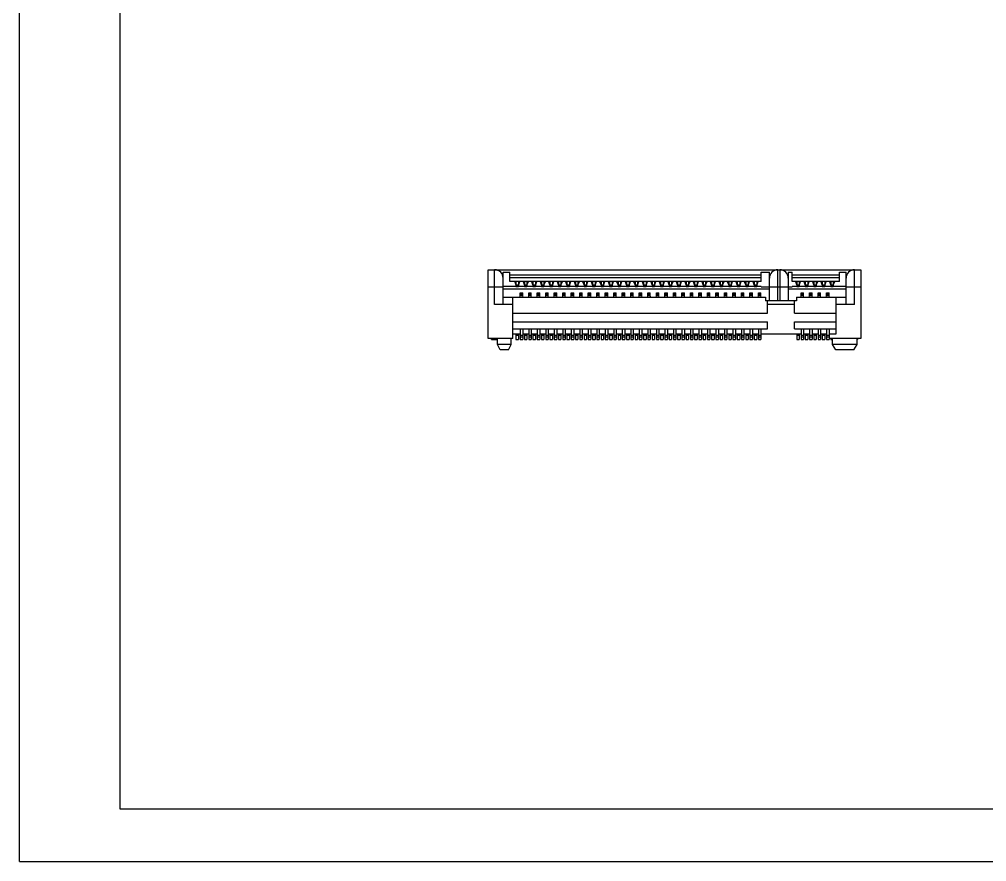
# Model space of a CAD drawing. Extents: x 0 to 420, y 0 to 297.
# Drawn here: x 0 to 170.5, y 0 to 148.5 of the extents above; entities that cross this region are included whole.
import ezdxf

# ---------------------------------------------------------------- set-up
doc = ezdxf.new("R2010")
doc.units = 0
doc.header["$LTSCALE"] = 23.1
doc.layers.get('0').update_dxf_attribs({"linetype": 'CONTINUOUS'})

msp = doc.modelspace()

# ---------------------------------------------------------------- linework, layer by layer
at = {"color": 7, "linetype": 'CONTINUOUS'}
for p, q in [((0, 0), (0, 297)), ((17.78, 9.23), (17.78, 287.08)), ((82.65, 92.21), (82.65, 104.36)), ((82.65, 104.36), (148.35, 104.36)), ((83.78, 98.21), (83.78, 104.36)), ((133.72, 98.9), (133.72, 104.36)), ((134.03, 104.36), (134.03, 98.9)), ((147.22, 98.21), (147.22, 104.36)), ((148.35, 104.36), (148.35, 92.21)), ((85.28, 98.21), (85.28, 103.91)), ((85.28, 103.91), (86.43, 103.91)), ((86.43, 102.26), (86.43, 103.91)), ((86.43, 103.43), (130.78, 103.43)), ((86.43, 102.98), (130.78, 102.98)), ((130.78, 103.91), (132.22, 103.91)), ((130.78, 102.26), (130.78, 103.91)), ((132.22, 98.9), (132.22, 103.91)), ((135.53, 103.91), (136.22, 103.91)), ((135.53, 103.91), (135.53, 98.9)), ((136.22, 102.26), (136.22, 103.91)), ((136.22, 103.43), (144.57, 103.43)), ((136.22, 102.98), (144.57, 102.98)), ((144.57, 103.91), (145.72, 103.91)), ((144.57, 102.26), (144.57, 103.91)), ((145.72, 98.21), (145.72, 103.91)), ((82.65, 101.36), (85.28, 101.36)), ((130.78, 101.39), (85.28, 101.39)), ((132.22, 100.94), (85.28, 100.94)), ((130.78, 102.26), (86.43, 102.26)), ((87.34, 102.22), (87.34, 102.26)), ((87.34, 102.22), (87.53, 101.68)), ((87.53, 102.26), (87.53, 101.42)), ((87.53, 101.69), (87.97, 101.69)), ((87.53, 101.42), (87.97, 101.42)), ((87.97, 102.26), (87.97, 101.42)), ((88.16, 102.22), (87.97, 101.68)), ((88.16, 102.22), (88.16, 102.26)), ((88.84, 102.22), (88.84, 102.26)), ((89.03, 101.68), (88.84, 102.22)), ((89.03, 102.26), (89.03, 101.42)), ((89.03, 101.69), (89.47, 101.69)), ((89.03, 101.42), (89.47, 101.42)), ((89.47, 102.26), (89.47, 101.42)), ((89.66, 102.22), (89.47, 101.68)), ((89.66, 102.22), (89.66, 102.26)), ((90.34, 102.22), (90.34, 102.26)), ((90.53, 101.68), (90.34, 102.22)), ((90.53, 102.26), (90.53, 101.42)), ((90.53, 101.69), (90.97, 101.69)), ((90.53, 101.42), (90.97, 101.42)), ((90.97, 102.26), (90.97, 101.42)), ((91.16, 102.22), (90.97, 101.68)), ((91.16, 102.22), (91.16, 102.26)), ((91.84, 102.22), (91.84, 102.26)), ((92.03, 101.68), (91.84, 102.22)), ((92.03, 102.26), (92.03, 101.42)), ((92.03, 101.69), (92.47, 101.69)), ((92.03, 101.42), (92.47, 101.42)), ((92.47, 102.26), (92.47, 101.42)), ((92.66, 102.22), (92.47, 101.68)), ((92.66, 102.22), (92.66, 102.26)), ((93.34, 102.22), (93.34, 102.26)), ((93.53, 101.68), (93.34, 102.22)), ((93.53, 102.26), (93.53, 101.42)), ((93.53, 101.69), (93.97, 101.69)), ((93.53, 101.42), (93.97, 101.42)), ((93.97, 102.26), (93.97, 101.42)), ((94.16, 102.22), (93.97, 101.68)), ((94.16, 102.22), (94.16, 102.26)), ((94.84, 102.22), (94.84, 102.26)), ((95.03, 101.68), (94.84, 102.22)), ((95.03, 102.26), (95.03, 101.42)), ((95.03, 101.69), (95.47, 101.69)), ((95.03, 101.42), (95.47, 101.42)), ((95.47, 102.26), (95.47, 101.42)), ((95.66, 102.22), (95.47, 101.68)), ((95.66, 102.22), (95.66, 102.26)), ((96.34, 102.22), (96.34, 102.26)), ((96.53, 101.68), (96.34, 102.22)), ((96.53, 102.26), (96.53, 101.42)), ((96.53, 101.69), (96.97, 101.69)), ((96.53, 101.42), (96.97, 101.42)), ((96.97, 102.26), (96.97, 101.42)), ((97.16, 102.22), (96.97, 101.68)), ((97.16, 102.22), (97.16, 102.26)), ((97.84, 102.22), (97.84, 102.26)), ((98.03, 101.68), (97.84, 102.22)), ((98.03, 102.26), (98.03, 101.42)), ((98.03, 101.69), (98.47, 101.69)), ((98.03, 101.42), (98.47, 101.42)), ((98.47, 102.26), (98.47, 101.42)), ((98.66, 102.22), (98.47, 101.68)), ((98.66, 102.22), (98.66, 102.26)), ((99.34, 102.22), (99.34, 102.26)), ((99.53, 101.68), (99.34, 102.22)), ((99.53, 102.26), (99.53, 101.42)), ((99.53, 101.69), (99.97, 101.69)), ((99.53, 101.42), (99.97, 101.42)), ((99.97, 102.26), (99.97, 101.42)), ((100.16, 102.22), (99.97, 101.68)), ((100.16, 102.22), (100.16, 102.26)), ((100.84, 102.22), (100.84, 102.26)), ((101.03, 101.68), (100.84, 102.22)), ((101.03, 102.26), (101.03, 101.42)), ((101.03, 101.69), (101.47, 101.69)), ((101.03, 101.42), (101.47, 101.42)), ((101.47, 102.26), (101.47, 101.42)), ((101.66, 102.22), (101.47, 101.68)), ((101.66, 102.22), (101.66, 102.26)), ((102.34, 102.22), (102.34, 102.26)), ((102.53, 101.68), (102.34, 102.22)), ((102.53, 102.26), (102.53, 101.42)), ((102.53, 101.69), (102.97, 101.69)), ((102.53, 101.42), (102.97, 101.42)), ((102.97, 102.26), (102.97, 101.42)), ((103.16, 102.22), (102.97, 101.68)), ((103.16, 102.22), (103.16, 102.26)), ((103.84, 102.22), (103.84, 102.26)), ((104.03, 101.68), (103.84, 102.22)), ((104.03, 102.26), (104.03, 101.42)), ((104.03, 101.69), (104.47, 101.69)), ((104.03, 101.42), (104.47, 101.42)), ((104.47, 102.26), (104.47, 101.42)), ((104.66, 102.22), (104.47, 101.68)), ((104.66, 102.22), (104.66, 102.26)), ((105.34, 102.22), (105.34, 102.26)), ((105.53, 101.68), (105.34, 102.22)), ((105.53, 102.26), (105.53, 101.42)), ((105.53, 101.69), (105.97, 101.69)), ((105.53, 101.42), (105.97, 101.42)), ((105.97, 102.26), (105.97, 101.42)), ((106.16, 102.22), (105.97, 101.68)), ((106.16, 102.22), (106.16, 102.26)), ((106.84, 102.22), (106.84, 102.26)), ((107.03, 101.68), (106.84, 102.22)), ((107.03, 102.26), (107.03, 101.42)), ((107.03, 101.69), (107.47, 101.69)), ((107.03, 101.42), (107.47, 101.42)), ((107.47, 102.26), (107.47, 101.42)), ((107.66, 102.22), (107.47, 101.68)), ((107.66, 102.22), (107.66, 102.26)), ((108.34, 102.22), (108.34, 102.26)), ((108.53, 101.68), (108.34, 102.22)), ((108.53, 102.26), (108.53, 101.42)), ((108.53, 101.69), (108.97, 101.69)), ((108.53, 101.42), (108.97, 101.42)), ((108.97, 102.26), (108.97, 101.42)), ((109.16, 102.22), (108.97, 101.68)), ((109.16, 102.22), (109.16, 102.26)), ((109.84, 102.22), (109.84, 102.26)), ((110.03, 101.68), (109.84, 102.22)), ((110.03, 102.26), (110.03, 101.42)), ((110.03, 101.69), (110.47, 101.69)), ((110.03, 101.42), (110.47, 101.42)), ((110.47, 102.26), (110.47, 101.42)), ((110.66, 102.22), (110.47, 101.68)), ((110.66, 102.22), (110.66, 102.26)), ((111.34, 102.22), (111.34, 102.26)), ((111.53, 101.68), (111.34, 102.22)), ((111.53, 102.26), (111.53, 101.42)), ((111.53, 101.69), (111.97, 101.69)), ((111.53, 101.42), (111.97, 101.42)), ((111.97, 102.26), (111.97, 101.42)), ((112.16, 102.22), (111.97, 101.68)), ((112.16, 102.22), (112.16, 102.26)), ((112.84, 102.22), (112.84, 102.26)), ((113.03, 101.68), (112.84, 102.22)), ((113.03, 102.26), (113.03, 101.42)), ((113.03, 101.69), (113.47, 101.69)), ((113.03, 101.42), (113.47, 101.42)), ((113.47, 102.26), (113.47, 101.42)), ((113.66, 102.22), (113.47, 101.68)), ((113.66, 102.22), (113.66, 102.26)), ((114.34, 102.22), (114.34, 102.26)), ((114.53, 101.68), (114.34, 102.22)), ((114.53, 102.26), (114.53, 101.42)), ((114.53, 101.69), (114.97, 101.69)), ((114.53, 101.42), (114.97, 101.42)), ((114.97, 102.26), (114.97, 101.42)), ((115.16, 102.22), (114.97, 101.68)), ((115.16, 102.22), (115.16, 102.26)), ((115.84, 102.22), (115.84, 102.26)), ((116.03, 101.68), (115.84, 102.22)), ((116.03, 102.26), (116.03, 101.42)), ((116.03, 101.69), (116.47, 101.69)), ((116.03, 101.42), (116.47, 101.42)), ((116.47, 102.26), (116.47, 101.42)), ((116.66, 102.22), (116.47, 101.68)), ((116.66, 102.22), (116.66, 102.26)), ((117.34, 102.22), (117.34, 102.26)), ((117.53, 101.68), (117.34, 102.22)), ((117.53, 102.26), (117.53, 101.42)), ((117.53, 101.69), (117.97, 101.69)), ((117.53, 101.42), (117.97, 101.42)), ((117.97, 102.26), (117.97, 101.42)), ((118.16, 102.22), (117.97, 101.68)), ((118.16, 102.22), (118.16, 102.26)), ((118.84, 102.22), (118.84, 102.26)), ((119.03, 101.68), (118.84, 102.22)), ((119.03, 102.26), (119.03, 101.42)), ((119.03, 101.69), (119.47, 101.69)), ((119.03, 101.42), (119.47, 101.42)), ((119.47, 102.26), (119.47, 101.42)), ((119.66, 102.22), (119.47, 101.68)), ((119.66, 102.22), (119.66, 102.26)), ((120.34, 102.22), (120.34, 102.26)), ((120.53, 101.68), (120.34, 102.22)), ((120.53, 102.26), (120.53, 101.42)), ((120.53, 101.69), (120.97, 101.69)), ((120.53, 101.42), (120.97, 101.42)), ((120.97, 102.26), (120.97, 101.42)), ((121.16, 102.22), (120.97, 101.68)), ((121.16, 102.22), (121.16, 102.26)), ((121.84, 102.22), (121.84, 102.26)), ((122.03, 101.68), (121.84, 102.22)), ((122.03, 102.26), (122.03, 101.42)), ((122.03, 101.69), (122.47, 101.69)), ((122.03, 101.42), (122.47, 101.42)), ((122.47, 102.26), (122.47, 101.42)), ((122.66, 102.22), (122.47, 101.68)), ((122.66, 102.22), (122.66, 102.26)), ((123.34, 102.22), (123.34, 102.26)), ((123.53, 101.68), (123.34, 102.22)), ((123.53, 102.26), (123.53, 101.42)), ((123.53, 101.69), (123.97, 101.69)), ((123.53, 101.42), (123.97, 101.42)), ((123.97, 102.26), (123.97, 101.42)), ((124.16, 102.22), (123.97, 101.68)), ((124.16, 102.22), (124.16, 102.26)), ((124.84, 102.22), (124.84, 102.26)), ((125.03, 101.68), (124.84, 102.22)), ((125.03, 102.26), (125.03, 101.42)), ((125.03, 101.69), (125.47, 101.69)), ((125.03, 101.42), (125.47, 101.42)), ((125.47, 102.26), (125.47, 101.42)), ((125.66, 102.22), (125.47, 101.68)), ((125.66, 102.22), (125.66, 102.26)), ((126.34, 102.22), (126.34, 102.26)), ((126.53, 101.68), (126.34, 102.22)), ((126.53, 102.26), (126.53, 101.42)), ((126.53, 101.69), (126.97, 101.69)), ((126.53, 101.42), (126.97, 101.42)), ((126.97, 102.26), (126.97, 101.42)), ((127.16, 102.22), (126.97, 101.68)), ((127.16, 102.22), (127.16, 102.26)), ((127.84, 102.22), (127.84, 102.26)), ((128.03, 101.68), (127.84, 102.22)), ((128.03, 102.26), (128.03, 101.42)), ((128.03, 101.69), (128.47, 101.69)), ((128.03, 101.42), (128.47, 101.42)), ((128.47, 102.26), (128.47, 101.42)), ((128.66, 102.22), (128.47, 101.68)), ((128.66, 102.22), (128.66, 102.26)), ((129.34, 102.22), (129.34, 102.26)), ((129.53, 101.68), (129.34, 102.22)), ((129.53, 102.26), (129.53, 101.42)), ((129.53, 101.69), (129.97, 101.69)), ((129.53, 101.42), (129.97, 101.42)), ((129.97, 102.26), (129.97, 101.42)), ((130.16, 102.22), (129.97, 101.68)), ((130.16, 102.22), (130.16, 102.26)), ((130.78, 101.39), (130.78, 101.36)), ((130.78, 101.36), (136.22, 101.36)), ((145.72, 100.94), (135.53, 100.94)), ((144.57, 102.26), (136.22, 102.26)), ((145.72, 101.39), (136.22, 101.39)), ((136.22, 101.39), (136.22, 101.36)), ((136.84, 102.22), (136.84, 102.26)), ((137.03, 101.68), (136.84, 102.22)), ((137.03, 102.26), (137.03, 101.42)), ((137.03, 101.69), (137.47, 101.69)), ((137.03, 101.42), (137.47, 101.42)), ((137.47, 102.26), (137.47, 101.42)), ((137.66, 102.22), (137.47, 101.68)), ((137.66, 102.22), (137.66, 102.26)), ((138.34, 102.22), (138.34, 102.26)), ((138.53, 101.68), (138.34, 102.22)), ((138.53, 102.26), (138.53, 101.42)), ((138.53, 101.69), (138.97, 101.69)), ((138.53, 101.42), (138.97, 101.42)), ((138.97, 102.26), (138.97, 101.42)), ((139.16, 102.22), (138.97, 101.68)), ((139.16, 102.22), (139.16, 102.26)), ((139.84, 102.22), (139.84, 102.26)), ((140.03, 101.68), (139.84, 102.22)), ((140.03, 102.26), (140.03, 101.42)), ((140.03, 101.69), (140.47, 101.69)), ((140.03, 101.42), (140.47, 101.42)), ((140.47, 102.26), (140.47, 101.42)), ((140.66, 102.22), (140.47, 101.68)), ((140.66, 102.22), (140.66, 102.26)), ((141.34, 102.22), (141.34, 102.26)), ((141.53, 101.68), (141.34, 102.22)), ((141.53, 102.26), (141.53, 101.42)), ((141.53, 101.69), (141.97, 101.69)), ((141.53, 101.42), (141.97, 101.42)), ((141.97, 102.26), (141.97, 101.42)), ((142.16, 102.22), (141.97, 101.68)), ((142.16, 102.22), (142.16, 102.26)), ((142.84, 102.22), (142.84, 102.26)), ((143.03, 101.68), (142.84, 102.22)), ((143.03, 102.26), (143.03, 101.42)), ((143.03, 101.69), (143.47, 101.69)), ((143.03, 101.42), (143.47, 101.42)), ((143.47, 102.26), (143.47, 101.42)), ((143.66, 102.22), (143.47, 101.68)), ((143.66, 102.22), (143.66, 102.26)), ((145.72, 101.36), (148.35, 101.36)), ((85.28, 99.5), (131.53, 99.5)), ((87, 92.21), (87, 99.5)), ((88.22, 99.5), (88.28, 99.74)), ((88.28, 99.74), (88.28, 100.31)), ((88.28, 100.31), (88.72, 100.31)), ((88.28, 100.06), (88.72, 100.06)), ((88.28, 99.81), (88.72, 99.81)), ((88.72, 99.74), (88.72, 100.31)), ((88.78, 99.5), (88.72, 99.74)), ((89.72, 99.5), (89.78, 99.74)), ((89.78, 99.74), (89.78, 100.31)), ((89.78, 100.31), (90.22, 100.31)), ((89.78, 100.06), (90.22, 100.06)), ((89.78, 99.81), (90.22, 99.81)), ((90.22, 99.74), (90.22, 100.31)), ((90.28, 99.5), (90.22, 99.74)), ((91.22, 99.5), (91.28, 99.74)), ((91.28, 99.74), (91.28, 100.31)), ((91.28, 100.31), (91.72, 100.31)), ((91.28, 100.06), (91.72, 100.06)), ((91.28, 99.81), (91.72, 99.81)), ((91.72, 99.74), (91.72, 100.31)), ((91.78, 99.5), (91.72, 99.74)), ((92.72, 99.5), (92.78, 99.74)), ((92.78, 99.74), (92.78, 100.31)), ((92.78, 100.31), (93.22, 100.31)), ((92.78, 100.06), (93.22, 100.06)), ((92.78, 99.81), (93.22, 99.81)), ((93.22, 99.74), (93.22, 100.31)), ((93.28, 99.5), (93.22, 99.74)), ((94.22, 99.5), (94.28, 99.74)), ((94.28, 99.74), (94.28, 100.31)), ((94.28, 100.31), (94.72, 100.31)), ((94.28, 100.06), (94.72, 100.06)), ((94.28, 99.81), (94.72, 99.81)), ((94.72, 99.74), (94.72, 100.31)), ((94.78, 99.5), (94.72, 99.74)), ((95.72, 99.5), (95.78, 99.74)), ((95.78, 99.74), (95.78, 100.31)), ((95.78, 100.31), (96.22, 100.31)), ((95.78, 100.06), (96.22, 100.06)), ((95.78, 99.81), (96.22, 99.81)), ((96.22, 99.74), (96.22, 100.31)), ((96.28, 99.5), (96.22, 99.74)), ((97.22, 99.5), (97.28, 99.74)), ((97.28, 99.74), (97.28, 100.31)), ((97.28, 100.31), (97.72, 100.31)), ((97.28, 100.06), (97.72, 100.06)), ((97.28, 99.81), (97.72, 99.81)), ((97.72, 99.74), (97.72, 100.31)), ((97.78, 99.5), (97.72, 99.74)), ((98.72, 99.5), (98.78, 99.74)), ((98.78, 99.74), (98.78, 100.31)), ((98.78, 100.31), (99.22, 100.31)), ((98.78, 100.06), (99.22, 100.06)), ((98.78, 99.81), (99.22, 99.81)), ((99.22, 99.74), (99.22, 100.31)), ((99.28, 99.5), (99.22, 99.74)), ((100.22, 99.5), (100.28, 99.74)), ((100.28, 99.74), (100.28, 100.31)), ((100.28, 100.31), (100.72, 100.31)), ((100.28, 100.06), (100.72, 100.06)), ((100.28, 99.81), (100.72, 99.81)), ((100.72, 99.74), (100.72, 100.31)), ((100.78, 99.5), (100.72, 99.74)), ((101.72, 99.5), (101.78, 99.74)), ((101.78, 99.74), (101.78, 100.31)), ((101.78, 100.31), (102.22, 100.31)), ((101.78, 100.06), (102.22, 100.06)), ((101.78, 99.81), (102.22, 99.81)), ((102.22, 99.74), (102.22, 100.31)), ((102.28, 99.5), (102.22, 99.74)), ((103.22, 99.5), (103.28, 99.74)), ((103.28, 99.74), (103.28, 100.31)), ((103.28, 100.31), (103.72, 100.31)), ((103.28, 100.06), (103.72, 100.06)), ((103.28, 99.81), (103.72, 99.81)), ((103.72, 99.74), (103.72, 100.31)), ((103.78, 99.5), (103.72, 99.74)), ((104.72, 99.5), (104.78, 99.74)), ((104.78, 99.74), (104.78, 100.31)), ((104.78, 100.31), (105.22, 100.31)), ((104.78, 100.06), (105.22, 100.06)), ((104.78, 99.81), (105.22, 99.81)), ((105.22, 99.74), (105.22, 100.31)), ((105.28, 99.5), (105.22, 99.74)), ((106.22, 99.5), (106.28, 99.74)), ((106.28, 99.74), (106.28, 100.31)), ((106.28, 100.31), (106.72, 100.31)), ((106.28, 100.06), (106.72, 100.06)), ((106.28, 99.81), (106.72, 99.81)), ((106.72, 99.74), (106.72, 100.31)), ((106.78, 99.5), (106.72, 99.74)), ((107.72, 99.5), (107.78, 99.74)), ((107.78, 99.74), (107.78, 100.31)), ((107.78, 100.31), (108.22, 100.31)), ((107.78, 100.06), (108.22, 100.06)), ((107.78, 99.81), (108.22, 99.81)), ((108.22, 99.74), (108.22, 100.31)), ((108.28, 99.5), (108.22, 99.74)), ((109.22, 99.5), (109.28, 99.74)), ((109.28, 99.74), (109.28, 100.31)), ((109.28, 100.31), (109.72, 100.31)), ((109.28, 100.06), (109.72, 100.06)), ((109.28, 99.81), (109.72, 99.81)), ((109.72, 99.74), (109.72, 100.31)), ((109.78, 99.5), (109.72, 99.74)), ((110.72, 99.5), (110.78, 99.74)), ((110.78, 99.74), (110.78, 100.31)), ((110.78, 100.31), (111.22, 100.31)), ((110.78, 100.06), (111.22, 100.06)), ((110.78, 99.81), (111.22, 99.81)), ((111.22, 99.74), (111.22, 100.31)), ((111.28, 99.5), (111.22, 99.74)), ((112.22, 99.5), (112.28, 99.74)), ((112.28, 99.74), (112.28, 100.31)), ((112.28, 100.31), (112.72, 100.31)), ((112.28, 100.06), (112.72, 100.06)), ((112.28, 99.81), (112.72, 99.81)), ((112.72, 99.74), (112.72, 100.31)), ((112.78, 99.5), (112.72, 99.74)), ((113.72, 99.5), (113.78, 99.74)), ((113.78, 99.74), (113.78, 100.31)), ((113.78, 100.31), (114.22, 100.31)), ((113.78, 100.06), (114.22, 100.06)), ((113.78, 99.81), (114.22, 99.81)), ((114.22, 99.74), (114.22, 100.31)), ((114.28, 99.5), (114.22, 99.74)), ((115.22, 99.5), (115.28, 99.74)), ((115.28, 99.74), (115.28, 100.31)), ((115.28, 100.31), (115.72, 100.31)), ((115.28, 100.06), (115.72, 100.06)), ((115.28, 99.81), (115.72, 99.81)), ((115.72, 99.74), (115.72, 100.31)), ((115.78, 99.5), (115.72, 99.74)), ((116.72, 99.5), (116.78, 99.74)), ((116.78, 99.74), (116.78, 100.31)), ((116.78, 100.31), (117.22, 100.31)), ((116.78, 100.06), (117.22, 100.06)), ((116.78, 99.81), (117.22, 99.81)), ((117.22, 99.74), (117.22, 100.31)), ((117.28, 99.5), (117.22, 99.74)), ((118.22, 99.5), (118.28, 99.74)), ((118.28, 99.74), (118.28, 100.31)), ((118.28, 100.31), (118.72, 100.31)), ((118.28, 100.06), (118.72, 100.06)), ((118.28, 99.81), (118.72, 99.81)), ((118.72, 99.74), (118.72, 100.31)), ((118.78, 99.5), (118.72, 99.74)), ((119.72, 99.5), (119.78, 99.74)), ((119.78, 99.74), (119.78, 100.31)), ((119.78, 100.31), (120.22, 100.31)), ((119.78, 100.06), (120.22, 100.06)), ((119.78, 99.81), (120.22, 99.81)), ((120.22, 99.74), (120.22, 100.31)), ((120.28, 99.5), (120.22, 99.74)), ((121.22, 99.5), (121.28, 99.74)), ((121.28, 100.31), (121.72, 100.31)), ((121.28, 99.74), (121.28, 100.31)), ((121.28, 100.06), (121.72, 100.06)), ((121.28, 99.81), (121.72, 99.81)), ((121.72, 99.74), (121.72, 100.31)), ((121.78, 99.5), (121.72, 99.74)), ((122.72, 99.5), (122.78, 99.74)), ((122.78, 100.31), (123.22, 100.31)), ((122.78, 99.74), (122.78, 100.31)), ((122.78, 100.06), (123.22, 100.06)), ((122.78, 99.81), (123.22, 99.81)), ((123.22, 99.74), (123.22, 100.31)), ((123.28, 99.5), (123.22, 99.74)), ((124.22, 99.5), (124.28, 99.74)), ((124.28, 100.31), (124.72, 100.31)), ((124.28, 99.74), (124.28, 100.31)), ((124.28, 100.06), (124.72, 100.06)), ((124.28, 99.81), (124.72, 99.81)), ((124.72, 99.74), (124.72, 100.31)), ((124.78, 99.5), (124.72, 99.74)), ((125.72, 99.5), (125.78, 99.74)), ((125.78, 100.31), (126.22, 100.31)), ((125.78, 99.74), (125.78, 100.31)), ((125.78, 100.06), (126.22, 100.06)), ((125.78, 99.81), (126.22, 99.81)), ((126.22, 99.74), (126.22, 100.31)), ((126.28, 99.5), (126.22, 99.74)), ((127.22, 99.5), (127.28, 99.74)), ((127.28, 100.31), (127.72, 100.31)), ((127.28, 99.74), (127.28, 100.31)), ((127.28, 100.06), (127.72, 100.06)), ((127.28, 99.81), (127.72, 99.81)), ((127.72, 99.74), (127.72, 100.31)), ((127.78, 99.5), (127.72, 99.74)), ((128.72, 99.5), (128.78, 99.74)), ((128.78, 100.31), (129.22, 100.31)), ((128.78, 99.74), (128.78, 100.31)), ((128.78, 100.06), (129.22, 100.06)), ((128.78, 99.81), (129.22, 99.81)), ((129.22, 99.74), (129.22, 100.31)), ((129.28, 99.5), (129.22, 99.74)), ((130.22, 99.5), (130.28, 99.74)), ((130.28, 100.31), (130.72, 100.31)), ((130.28, 99.74), (130.28, 100.31)), ((130.28, 100.06), (130.72, 100.06)), ((130.28, 99.81), (130.72, 99.81)), ((130.72, 99.74), (130.72, 100.31)), ((130.78, 99.5), (130.72, 99.74)), ((131.53, 99.5), (131.53, 98.9)), ((136.97, 98.9), (131.53, 98.9)), ((131.87, 96.71), (131.87, 98.9)), ((136.63, 96.71), (136.63, 98.9)), ((136.97, 99.5), (145.72, 99.5)), ((136.97, 99.5), (136.97, 98.9)), ((137.72, 99.5), (137.78, 99.74)), ((137.78, 100.31), (138.22, 100.31)), ((137.78, 99.74), (137.78, 100.31)), ((137.78, 100.06), (138.22, 100.06)), ((137.78, 99.81), (138.22, 99.81)), ((138.22, 99.74), (138.22, 100.31)), ((138.28, 99.5), (138.22, 99.74)), ((139.22, 99.5), (139.28, 99.74)), ((139.28, 100.31), (139.72, 100.31)), ((139.28, 99.74), (139.28, 100.31)), ((139.28, 100.06), (139.72, 100.06)), ((139.28, 99.81), (139.72, 99.81)), ((139.72, 99.74), (139.72, 100.31)), ((139.78, 99.5), (139.72, 99.74)), ((140.72, 99.5), (140.78, 99.74)), ((140.78, 100.31), (141.22, 100.31)), ((140.78, 99.74), (140.78, 100.31)), ((140.78, 100.06), (141.22, 100.06)), ((140.78, 99.81), (141.22, 99.81)), ((141.22, 99.74), (141.22, 100.31)), ((141.28, 99.5), (141.22, 99.74)), ((142.22, 99.5), (142.28, 99.74)), ((142.28, 100.31), (142.72, 100.31)), ((142.28, 99.74), (142.28, 100.31)), ((142.28, 100.06), (142.72, 100.06)), ((142.28, 99.81), (142.72, 99.81)), ((142.72, 99.74), (142.72, 100.31)), ((142.78, 99.5), (142.72, 99.74)), ((144, 93.05), (144, 99.5)), ((87, 98.21), (83.78, 98.21)), ((131.87, 98.3), (136.63, 98.3)), ((147.22, 98.21), (144, 98.21)), ((87, 96.71), (131.87, 96.71)), ((136.63, 96.71), (144, 96.71)), ((87, 95.15), (131.87, 95.15)), ((87, 93.95), (131.87, 93.95)), ((88.28, 93.95), (88.28, 92.06)), ((88.72, 93.95), (88.72, 92.06)), ((89.78, 93.95), (89.78, 92.06)), ((90.22, 93.95), (90.22, 92.06)), ((91.28, 93.95), (91.28, 92.06)), ((91.72, 93.95), (91.72, 92.06)), ((92.78, 93.95), (92.78, 92.06)), ((93.22, 93.95), (93.22, 92.06)), ((94.28, 93.95), (94.28, 92.06)), ((94.72, 93.95), (94.72, 92.06)), ((95.78, 93.95), (95.78, 92.06)), ((96.22, 93.95), (96.22, 92.06)), ((97.28, 93.95), (97.28, 92.06)), ((97.72, 93.95), (97.72, 92.06)), ((98.78, 93.95), (98.78, 92.06)), ((99.22, 93.95), (99.22, 92.06)), ((100.28, 93.95), (100.28, 92.06)), ((100.72, 93.95), (100.72, 92.06)), ((101.78, 93.95), (101.78, 92.06)), ((102.22, 93.95), (102.22, 92.06)), ((103.28, 93.95), (103.28, 92.06)), ((103.72, 93.95), (103.72, 92.06)), ((104.78, 93.95), (104.78, 92.06)), ((105.22, 93.95), (105.22, 92.06)), ((106.28, 93.95), (106.28, 92.06)), ((106.72, 93.95), (106.72, 92.06)), ((107.78, 93.95), (107.78, 92.06)), ((108.22, 93.95), (108.22, 92.06)), ((109.28, 93.95), (109.28, 92.06)), ((109.72, 93.95), (109.72, 92.06)), ((110.78, 93.95), (110.78, 92.06)), ((111.22, 93.95), (111.22, 92.06)), ((112.28, 93.95), (112.28, 92.06)), ((112.72, 93.95), (112.72, 92.06)), ((113.78, 93.95), (113.78, 92.06)), ((114.22, 93.95), (114.22, 92.06)), ((115.28, 93.95), (115.28, 92.06)), ((115.72, 93.95), (115.72, 92.06)), ((116.78, 93.95), (116.78, 92.06)), ((117.22, 93.95), (117.22, 92.06)), ((118.28, 93.95), (118.28, 92.06)), ((118.72, 93.95), (118.72, 92.06)), ((119.78, 93.95), (119.78, 92.06)), ((120.22, 93.95), (120.22, 92.06)), ((121.28, 93.95), (121.28, 92.06)), ((121.72, 93.95), (121.72, 92.06)), ((122.78, 93.95), (122.78, 92.06)), ((123.22, 93.95), (123.22, 92.06)), ((124.28, 93.95), (124.28, 92.06)), ((124.72, 93.95), (124.72, 92.06)), ((125.78, 93.95), (125.78, 92.06)), ((126.22, 93.95), (126.22, 92.06)), ((127.28, 93.95), (127.28, 92.06)), ((127.72, 93.95), (127.72, 92.06)), ((128.78, 93.95), (128.78, 92.06)), ((129.22, 93.95), (129.22, 92.06)), ((130.28, 93.95), (130.28, 92.06)), ((130.72, 93.95), (130.72, 92.06)), ((131.87, 93.95), (131.87, 95.15)), ((136.63, 95.15), (144, 95.15)), ((136.63, 93.95), (136.63, 95.15)), ((136.63, 93.95), (144, 93.95)), ((137.78, 93.95), (137.78, 92.06)), ((138.22, 93.95), (138.22, 92.06)), ((139.28, 93.95), (139.28, 92.06)), ((139.72, 93.95), (139.72, 92.06)), ((140.78, 93.95), (140.78, 92.06)), ((141.22, 93.95), (141.22, 92.06)), ((142.28, 93.95), (142.28, 92.06)), ((142.72, 93.95), (142.72, 92.06)), ((87, 92.21), (82.65, 92.21)), ((83.25, 92.06), (83.25, 92.21)), ((83.55, 92.06), (83.55, 92.21)), ((84.15, 92.06), (84.15, 92.21)), ((84.3, 91.16), (84.3, 92.21)), ((86.7, 91.16), (86.7, 92.21)), ((87, 93.05), (88.28, 93.05)), ((87.53, 93.05), (87.53, 92.06)), ((87.53, 92.81), (87.97, 92.81)), ((87.97, 93.05), (87.97, 92.06)), ((88.28, 92.81), (88.72, 92.81)), ((88.28, 92.51), (88.72, 92.51)), ((88.72, 93.05), (89.78, 93.05)), ((89.03, 93.05), (89.03, 92.06)), ((89.03, 92.81), (89.47, 92.81)), ((89.47, 93.05), (89.47, 92.06)), ((89.78, 92.81), (90.22, 92.81)), ((89.78, 92.51), (90.22, 92.51)), ((90.22, 93.05), (91.28, 93.05)), ((90.53, 93.05), (90.53, 92.06)), ((90.53, 92.81), (90.97, 92.81)), ((90.97, 93.05), (90.97, 92.06)), ((91.28, 92.81), (91.72, 92.81)), ((91.28, 92.51), (91.72, 92.51)), ((91.72, 93.05), (92.78, 93.05)), ((92.03, 93.05), (92.03, 92.06)), ((92.03, 92.81), (92.47, 92.81)), ((92.47, 93.05), (92.47, 92.06)), ((92.78, 92.81), (93.22, 92.81)), ((92.78, 92.51), (93.22, 92.51)), ((93.22, 93.05), (94.28, 93.05)), ((93.53, 93.05), (93.53, 92.06)), ((93.53, 92.81), (93.97, 92.81)), ((93.97, 93.05), (93.97, 92.06)), ((94.28, 92.81), (94.72, 92.81)), ((94.28, 92.51), (94.72, 92.51)), ((94.72, 93.05), (95.78, 93.05)), ((95.03, 93.05), (95.03, 92.06)), ((95.03, 92.81), (95.47, 92.81)), ((95.47, 93.05), (95.47, 92.06)), ((95.78, 92.81), (96.22, 92.81)), ((95.78, 92.51), (96.22, 92.51)), ((96.22, 93.05), (97.28, 93.05)), ((96.53, 93.05), (96.53, 92.06)), ((96.53, 92.81), (96.97, 92.81)), ((96.97, 93.05), (96.97, 92.06)), ((97.28, 92.81), (97.72, 92.81)), ((97.28, 92.51), (97.72, 92.51)), ((97.72, 93.05), (98.78, 93.05)), ((98.03, 93.05), (98.03, 92.06)), ((98.03, 92.81), (98.47, 92.81)), ((98.47, 93.05), (98.47, 92.06)), ((98.78, 92.81), (99.22, 92.81)), ((98.78, 92.51), (99.22, 92.51)), ((99.22, 93.05), (100.28, 93.05)), ((99.53, 93.05), (99.53, 92.06)), ((99.53, 92.81), (99.97, 92.81)), ((99.97, 93.05), (99.97, 92.06)), ((100.28, 92.81), (100.72, 92.81)), ((100.28, 92.51), (100.72, 92.51)), ((100.72, 93.05), (101.78, 93.05)), ((101.03, 93.05), (101.03, 92.06)), ((101.03, 92.81), (101.47, 92.81)), ((101.47, 93.05), (101.47, 92.06)), ((101.78, 92.81), (102.22, 92.81)), ((101.78, 92.51), (102.22, 92.51)), ((102.22, 93.05), (103.28, 93.05)), ((102.53, 93.05), (102.53, 92.06)), ((102.53, 92.81), (102.97, 92.81)), ((102.97, 93.05), (102.97, 92.06)), ((103.28, 92.81), (103.72, 92.81)), ((103.28, 92.51), (103.72, 92.51)), ((103.72, 93.05), (104.78, 93.05)), ((104.03, 93.05), (104.03, 92.06)), ((104.03, 92.81), (104.47, 92.81)), ((104.47, 93.05), (104.47, 92.06)), ((104.78, 92.81), (105.22, 92.81)), ((104.78, 92.51), (105.22, 92.51)), ((105.22, 93.05), (106.28, 93.05)), ((105.53, 93.05), (105.53, 92.06)), ((105.53, 92.81), (105.97, 92.81)), ((105.97, 93.05), (105.97, 92.06)), ((106.28, 92.81), (106.72, 92.81)), ((106.28, 92.51), (106.72, 92.51)), ((106.72, 93.05), (107.78, 93.05)), ((107.03, 93.05), (107.03, 92.06)), ((107.03, 92.81), (107.47, 92.81)), ((107.47, 93.05), (107.47, 92.06)), ((107.78, 92.81), (108.22, 92.81)), ((107.78, 92.51), (108.22, 92.51)), ((108.22, 93.05), (109.28, 93.05)), ((108.53, 93.05), (108.53, 92.06)), ((108.53, 92.81), (108.97, 92.81)), ((108.97, 93.05), (108.97, 92.06)), ((109.28, 92.81), (109.72, 92.81)), ((109.28, 92.51), (109.72, 92.51)), ((109.72, 93.05), (110.78, 93.05)), ((110.03, 93.05), (110.03, 92.06)), ((110.03, 92.81), (110.47, 92.81)), ((110.47, 93.05), (110.47, 92.06)), ((110.78, 92.81), (111.22, 92.81)), ((110.78, 92.51), (111.22, 92.51)), ((111.22, 93.05), (112.28, 93.05)), ((111.53, 93.05), (111.53, 92.06)), ((111.53, 92.81), (111.97, 92.81)), ((111.97, 93.05), (111.97, 92.06)), ((112.28, 92.81), (112.72, 92.81)), ((112.28, 92.51), (112.72, 92.51)), ((112.72, 93.05), (113.78, 93.05)), ((113.03, 93.05), (113.03, 92.06)), ((113.03, 92.81), (113.47, 92.81)), ((113.47, 93.05), (113.47, 92.06)), ((113.78, 92.81), (114.22, 92.81)), ((113.78, 92.51), (114.22, 92.51)), ((114.22, 93.05), (115.28, 93.05)), ((114.53, 93.05), (114.53, 92.06)), ((114.53, 92.81), (114.97, 92.81)), ((114.97, 93.05), (114.97, 92.06)), ((115.28, 92.81), (115.72, 92.81)), ((115.28, 92.51), (115.72, 92.51)), ((115.72, 93.05), (116.78, 93.05)), ((116.03, 93.05), (116.03, 92.06)), ((116.03, 92.81), (116.47, 92.81)), ((116.47, 93.05), (116.47, 92.06)), ((116.78, 92.81), (117.22, 92.81)), ((116.78, 92.51), (117.22, 92.51)), ((117.22, 93.05), (118.28, 93.05)), ((117.53, 93.05), (117.53, 92.06)), ((117.53, 92.81), (117.97, 92.81)), ((117.97, 93.05), (117.97, 92.06)), ((118.28, 92.81), (118.72, 92.81)), ((118.28, 92.51), (118.72, 92.51)), ((118.72, 93.05), (119.78, 93.05)), ((119.03, 93.05), (119.03, 92.06)), ((119.03, 92.81), (119.47, 92.81)), ((119.47, 93.05), (119.47, 92.06)), ((119.78, 92.81), (120.22, 92.81)), ((119.78, 92.51), (120.22, 92.51)), ((120.22, 93.05), (121.28, 93.05)), ((120.53, 93.05), (120.53, 92.06)), ((120.53, 92.81), (120.97, 92.81)), ((120.97, 93.05), (120.97, 92.06)), ((121.28, 92.81), (121.72, 92.81)), ((121.28, 92.51), (121.72, 92.51)), ((121.72, 93.05), (122.78, 93.05)), ((122.03, 93.05), (122.03, 92.06)), ((122.03, 92.81), (122.47, 92.81)), ((122.47, 93.05), (122.47, 92.06)), ((122.78, 92.81), (123.22, 92.81)), ((122.78, 92.51), (123.22, 92.51)), ((123.22, 93.05), (124.28, 93.05)), ((123.53, 93.05), (123.53, 92.06)), ((123.53, 92.81), (123.97, 92.81)), ((123.97, 93.05), (123.97, 92.06)), ((124.28, 92.81), (124.72, 92.81)), ((124.28, 92.51), (124.72, 92.51)), ((124.72, 93.05), (125.78, 93.05)), ((125.03, 93.05), (125.03, 92.06)), ((125.03, 92.81), (125.47, 92.81)), ((125.47, 93.05), (125.47, 92.06)), ((125.78, 92.81), (126.22, 92.81)), ((125.78, 92.51), (126.22, 92.51)), ((126.22, 93.05), (127.28, 93.05)), ((126.53, 93.05), (126.53, 92.06)), ((126.53, 92.81), (126.97, 92.81)), ((126.97, 93.05), (126.97, 92.06)), ((127.28, 92.81), (127.72, 92.81)), ((127.28, 92.51), (127.72, 92.51)), ((127.72, 93.05), (128.78, 93.05)), ((128.03, 93.05), (128.03, 92.06)), ((128.03, 92.81), (128.47, 92.81)), ((128.47, 93.05), (128.47, 92.06)), ((128.78, 92.81), (129.22, 92.81)), ((128.78, 92.51), (129.22, 92.51)), ((129.22, 93.05), (130.28, 93.05)), ((129.53, 93.05), (129.53, 92.06)), ((129.53, 92.81), (129.97, 92.81)), ((129.97, 93.05), (129.97, 92.06)), ((130.28, 92.81), (130.72, 92.81)), ((130.28, 92.51), (130.72, 92.51)), ((130.72, 93.05), (137.78, 93.05)), ((137.03, 93.05), (137.03, 92.06)), ((137.03, 92.81), (137.47, 92.81)), ((137.47, 93.05), (137.47, 92.06)), ((137.78, 92.81), (138.22, 92.81)), ((137.78, 92.51), (138.22, 92.51)), ((138.22, 93.05), (139.28, 93.05)), ((138.53, 93.05), (138.53, 92.06)), ((138.53, 92.81), (138.97, 92.81)), ((138.97, 93.05), (138.97, 92.06)), ((139.28, 92.81), (139.72, 92.81)), ((139.28, 92.51), (139.72, 92.51)), ((139.72, 93.05), (140.78, 93.05)), ((140.03, 93.05), (140.03, 92.06)), ((140.03, 92.81), (140.47, 92.81)), ((140.47, 93.05), (140.47, 92.06)), ((140.78, 92.81), (141.22, 92.81)), ((140.78, 92.51), (141.22, 92.51)), ((141.22, 93.05), (142.28, 93.05)), ((141.53, 93.05), (141.53, 92.06)), ((141.53, 92.81), (141.97, 92.81)), ((141.97, 93.05), (141.97, 92.06)), ((142.28, 92.81), (142.72, 92.81)), ((142.28, 92.51), (142.72, 92.51)), ((142.72, 93.05), (144, 93.05)), ((148.35, 92.21), (142.72, 92.21)), ((143.03, 92.21), (143.03, 92.06)), ((143.32, 91.16), (143.32, 92.21)), ((147.68, 91.16), (147.68, 92.21)), ((147.75, 92.21), (147.75, 92.06)), ((83.25, 92.06), (84.3, 92.06)), ((84.75, 90.26), (84.3, 91.16)), ((86.7, 91.16), (84.3, 91.16)), ((86.25, 90.26), (86.7, 91.16)), ((87.53, 92.06), (87.97, 92.06)), ((88.28, 92.06), (88.72, 92.06)), ((89.03, 92.06), (89.47, 92.06)), ((89.78, 92.06), (90.22, 92.06)), ((90.53, 92.06), (90.97, 92.06)), ((91.28, 92.06), (91.72, 92.06)), ((92.03, 92.06), (92.47, 92.06)), ((92.78, 92.06), (93.22, 92.06)), ((93.53, 92.06), (93.97, 92.06)), ((94.28, 92.06), (94.72, 92.06)), ((95.03, 92.06), (95.47, 92.06)), ((95.78, 92.06), (96.22, 92.06)), ((96.53, 92.06), (96.97, 92.06)), ((97.28, 92.06), (97.72, 92.06)), ((98.03, 92.06), (98.47, 92.06)), ((98.78, 92.06), (99.22, 92.06)), ((99.53, 92.06), (99.97, 92.06)), ((100.28, 92.06), (100.72, 92.06)), ((101.03, 92.06), (101.47, 92.06)), ((101.78, 92.06), (102.22, 92.06)), ((102.53, 92.06), (102.97, 92.06)), ((103.28, 92.06), (103.72, 92.06)), ((104.03, 92.06), (104.47, 92.06)), ((104.78, 92.06), (105.22, 92.06)), ((105.53, 92.06), (105.97, 92.06)), ((106.28, 92.06), (106.72, 92.06)), ((107.03, 92.06), (107.47, 92.06)), ((107.78, 92.06), (108.22, 92.06)), ((108.53, 92.06), (108.97, 92.06)), ((109.28, 92.06), (109.72, 92.06)), ((110.03, 92.06), (110.47, 92.06)), ((110.78, 92.06), (111.22, 92.06)), ((111.53, 92.06), (111.97, 92.06)), ((112.28, 92.06), (112.72, 92.06)), ((113.03, 92.06), (113.47, 92.06)), ((113.78, 92.06), (114.22, 92.06)), ((114.53, 92.06), (114.97, 92.06)), ((115.28, 92.06), (115.72, 92.06)), ((116.03, 92.06), (116.47, 92.06)), ((116.78, 92.06), (117.22, 92.06)), ((117.53, 92.06), (117.97, 92.06)), ((118.28, 92.06), (118.72, 92.06)), ((119.03, 92.06), (119.47, 92.06)), ((119.78, 92.06), (120.22, 92.06)), ((120.53, 92.06), (120.97, 92.06)), ((121.28, 92.06), (121.72, 92.06)), ((122.03, 92.06), (122.47, 92.06)), ((122.78, 92.06), (123.22, 92.06)), ((123.53, 92.06), (123.97, 92.06)), ((124.28, 92.06), (124.72, 92.06)), ((125.03, 92.06), (125.47, 92.06)), ((125.78, 92.06), (126.22, 92.06)), ((126.53, 92.06), (126.97, 92.06)), ((127.28, 92.06), (127.72, 92.06)), ((128.03, 92.06), (128.47, 92.06)), ((128.78, 92.06), (129.22, 92.06)), ((129.53, 92.06), (129.97, 92.06)), ((130.28, 92.06), (130.72, 92.06)), ((137.03, 92.06), (137.47, 92.06)), ((137.78, 92.06), (138.22, 92.06)), ((138.53, 92.06), (138.97, 92.06)), ((139.28, 92.06), (139.72, 92.06)), ((140.03, 92.06), (140.47, 92.06)), ((140.78, 92.06), (141.22, 92.06)), ((141.53, 92.06), (141.97, 92.06)), ((142.28, 92.06), (142.72, 92.06)), ((143.03, 92.06), (143.32, 92.06)), ((147.68, 91.16), (143.32, 91.16)), ((143.93, 90.26), (143.32, 91.16)), ((147.07, 90.26), (147.68, 91.16)), ((147.75, 92.06), (147.68, 92.06)), ((86.25, 90.26), (84.75, 90.26)), ((147.07, 90.26), (143.93, 90.26)), ((409.21, 9.23), (17.78, 9.23)), ((30.48, 9.23), (17.78, 9.23)), ((0, 0), (420, 0))]:
    msp.add_line(p, q, dxfattribs=at)
for centre, start, end in [((83.78, 102.86), 0, 90), ((133.72, 102.86), 90, 180), ((134.03, 102.86), 0, 90), ((147.22, 102.86), 90, 180)]:
    msp.add_arc(centre, 1.5, start, end, dxfattribs=at)

doc.saveas('drawing.dxf')
